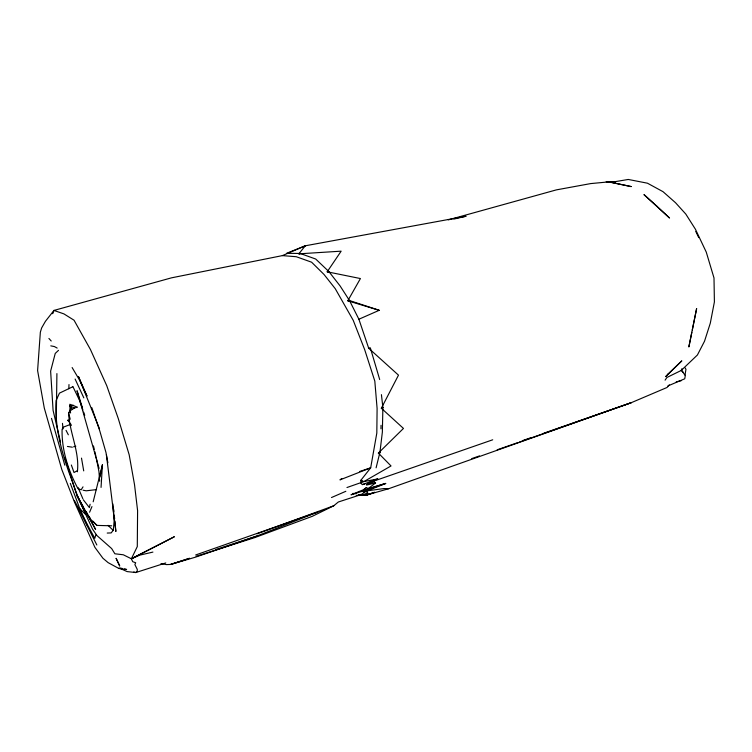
<?xml version="1.0" encoding="UTF-8"?>
<svg xmlns="http://www.w3.org/2000/svg" width="752" height="752" viewBox="0 0 752 752"><rect width="100%" height="100%" fill="white"/><g stroke="black" fill="none" stroke-linecap="round" stroke-linejoin="round"><path stroke-width="1.13" d="M56.297 418.657L56.908 373.594M380.982 428.828L381.038 425.312M381.424 394.659L382.89 407.443L382.354 432.184L379.92 452.356L376.094 467.819M68.817 388.737L68.996 384.554M196.131 556.311L254.853 537.567L312.287 516.323L333.747 505.767L338.325 501.998L361.985 494.318L363.742 492.616L367.465 493.895L367.568 492.146L366.205 489.684L385.701 483.442L369.063 490.116L368.395 489.383L351.015 494.788L363.207 489.843L366.384 487.634L368.283 488.537L385.701 483.442L368.64 489.289L368.283 488.537L375.558 482.972L369.119 482.718L377.711 478.911L363.893 481.59L346.963 487.522M101.05 487.409L102.413 464.792L93.182 501.8M685.034 374.985L685.956 369.317L685.147 367.907M77.371 471.777C79.815 451.886 69.447 432.673 68.564 412.782L70.058 410.846L74.457 408.016L77.475 407.189L69.795 404.266L70.209 412.35L68.564 412.782L70.199 419.231M100.044 477.069L102.413 464.792M70.726 407.518L70.058 410.846L70.622 412.98M691.821 332.281L688.851 346.973L696.634 308.555L692.282 330.025M90.108 504.244L89.394 507.609L83.275 499.732M95.795 534.935L94.79 538.357L74.382 500.475L96.829 544.974M52.725 313.687L53.965 310.426L171.475 277.845L282.385 255.614L305.293 245.791L466.09 216.238L453.794 219.086M681.885 368.724L681.199 370.482L666.921 377.466L665.088 380.164M89.601 512.234L91.96 506.604M83.021 486.854L81.16 489.806L77.888 488.499C68.272 470.461 61.57 449.997 62.087 429.354L63.582 427.061L70.951 424.213M358.892 319.233L349.483 300.537L340.111 285.957L328.878 271.585L315.708 259.036L300.161 253.452L286.503 253.339L305.293 245.791L298.835 253.838L341.154 251.168L327.186 271.801L360.424 278.55L347.809 300.781L379.215 310.303L358.892 319.233L368.706 348.27L398.485 375.145L381.339 408.242L403.467 428.433L378.369 453.08L391.021 465.949L363.893 481.59L360.885 480.255L370.68 467.838L376.818 433.039L377.1 408.458L374.816 381.104L364.664 349.614L353.233 320.343L335.251 288.683L324.027 274.48L311.61 262.204L296.288 256.723L282.385 255.614M363.742 492.616L366.205 489.684L367.465 493.895M669.308 384.864L667.033 387.477L631.229 402.705L388.662 488.725L366.741 495.013L356.279 495.389M58.496 350.347L55.244 353.421L50.628 371.121L53.082 410.376L60.489 441.979M366.384 487.634L362.229 491.488L384.075 488.556L388.662 488.725M368.207 493.904L366.741 495.013L361.092 495.117M341.793 478.526L339.96 479.879L370.68 467.838L359.794 471.448M303.263 246.938L305.293 245.791M371.009 480.998L375.286 480.199L366.685 485.04L375.558 482.972M77.559 470.564L74.016 472.519L71.346 465.009M667.973 385.908L684.734 378.801L685.279 375.699L681.697 370.332M382.89 407.443L381.339 408.242L382.89 407.744M366.271 484.636L375.286 480.199M72.718 386.791L59.464 393.136L56.09 400.562C54.642 425.472 60.856 449.668 69.156 472.933C76.234 491.15 81.131 512.629 96.989 525.404L111.7 525.808M379.92 452.356L378.369 453.08L379.882 452.563M331.5 497.533L345.845 491.291M257.09 533.788L333.747 505.767L256.836 536.063L195.454 557.176L170.648 564.442L166.446 564.592L160.966 563.605M362.652 481.675L360.885 480.255L360.659 482.878L362.379 484.608L377.711 478.911M195.68 554.976L317.607 512.15M519.312 442.11L631.229 402.705L543.799 433.218M522.772 440.559L530.517 437.852M369.119 482.718L492.71 439.798M471.777 458.598L479.513 455.909M497.204 449.781L518.203 442.496M189.438 558.257L170.648 564.442L189.485 558.426M215.956 549.524L256.836 536.063M165.778 562.947L135.774 572.545L127.107 571.586L119.126 567.986M328.624 271.359L327.186 271.801L328.878 271.585M300.161 253.452L298.835 253.838L300.349 253.527M362.379 484.608L364.626 483.978M448.277 219.885L556.367 189.88L590.668 183.591L608.772 181.881L631.144 186.571L608.772 181.881M73.574 446.829L75.82 446.218M349.379 300.377L347.809 300.781L349.483 300.537L379.215 310.303M676.217 381.847L681.321 380.653M152.91 552.09L139.872 555.117L131.384 558.783L123.3 554.779L114.859 553.773L111.681 548.593L96.942 535.556L92.571 529.164L76.93 495.408L64.851 457.526M358.685 494.741L361.985 494.318M96.576 489.599L86.189 490.802L83.058 490.21M73.63 405.3L69.56 405.742L72.117 408.985M370.426 348.195L368.706 348.27L370.426 348.195L379.694 379.544M107.226 533.055L111.146 532.914L113.326 530.198L114.116 521.098L112.838 503.878M358.798 495.117L366.741 495.013L374.477 492.334L366.741 495.013L358.76 494.929M606.244 181.674L615.559 182.031M352.885 493.397L355.987 493.697M606.422 181.683L611.141 182.341L628.268 179.455L647.444 183.197L663.01 191.675L675.531 202.73L685.796 214.066L695.459 229.294L706.26 252.099L713.996 277.958L714.4 301.919L710.302 323.172L704.511 341.248L697.414 354.991L681.199 370.482L683.455 372.541M67.445 446.453L72.342 447.205M50.779 345.854L54.379 346.55L57.171 348.073M120.254 568.023L122.388 568.512M124.512 568.991L126.637 569.48L118.872 568.493L108.1 562.628L102.921 558.247L94.912 547.371L74.636 502.458L61.786 469.445L44.274 407.979L37.6 370.548L40.354 332.177L41.661 327.9L45.449 321.292L53.965 310.426L63.958 313.913L74.034 320.211L90.447 349.539L106.737 385.663L118.271 418.526L129.184 454.81L134.533 484.72L137.597 510.646L137.287 546.582L131.384 558.783L132.709 561.688L135.698 562.75L134.871 564.592L137.259 569.33L137.212 571.398L135.774 572.545L133.724 572.009M70.951 406.418L74.457 408.016M67.511 420.424L69.193 421.299M69.447 421.064L68.018 419.945L71.29 425.613M108.044 525.347L113.073 530.263M70.321 483.386L79.806 508.662L85.296 514.189M92.938 521.174L96.989 525.404M48.918 338.456L51.211 340.994M87.57 513.776L83.228 508.408L90.513 518.636M72.841 386.481L79.609 400.515L82.917 410.019M72.126 367.549L79.684 380.343L86.903 396.088M82.964 506.416L76.93 495.408L95.598 529.427L85.709 511.416M66.044 430.351L68.338 434.806M695.76 231.372L698.74 237.641M75.115 379.036L83.82 397.874M79.806 508.662L87.411 525.554M86.969 395.89L78.462 376.545L99.527 428.884M78.048 487.465L82.842 498.708M83.651 412.134L84.75 415.301M91.847 407.697L99.894 431.272L105.985 452.535L107.874 462.818M82.325 407.377L77.024 390.749L99.085 468.402M51.512 418.375L64.794 465.206M93.474 445.974L94.263 449.329M94.799 451.567L95.861 456.041M96.134 457.16L98.963 471.683L99.659 481.271M81.498 458.109L83.716 470.884M106.38 454.697L115.874 531.467L114.868 521.127M113.749 509.63L113.966 511.933M114.304 515.374L114.642 518.824M62.482 423.348L62.98 428.96M667.983 374.082L665.67 376.658L681.829 360.847L667.983 374.082M174.229 536.815L131.384 558.783L174.229 536.815M656.684 206.029L643.947 194.58L669.534 218.014L656.684 206.029M119.662 565.889L116.146 558.379L119.662 565.889"/></g></svg>
